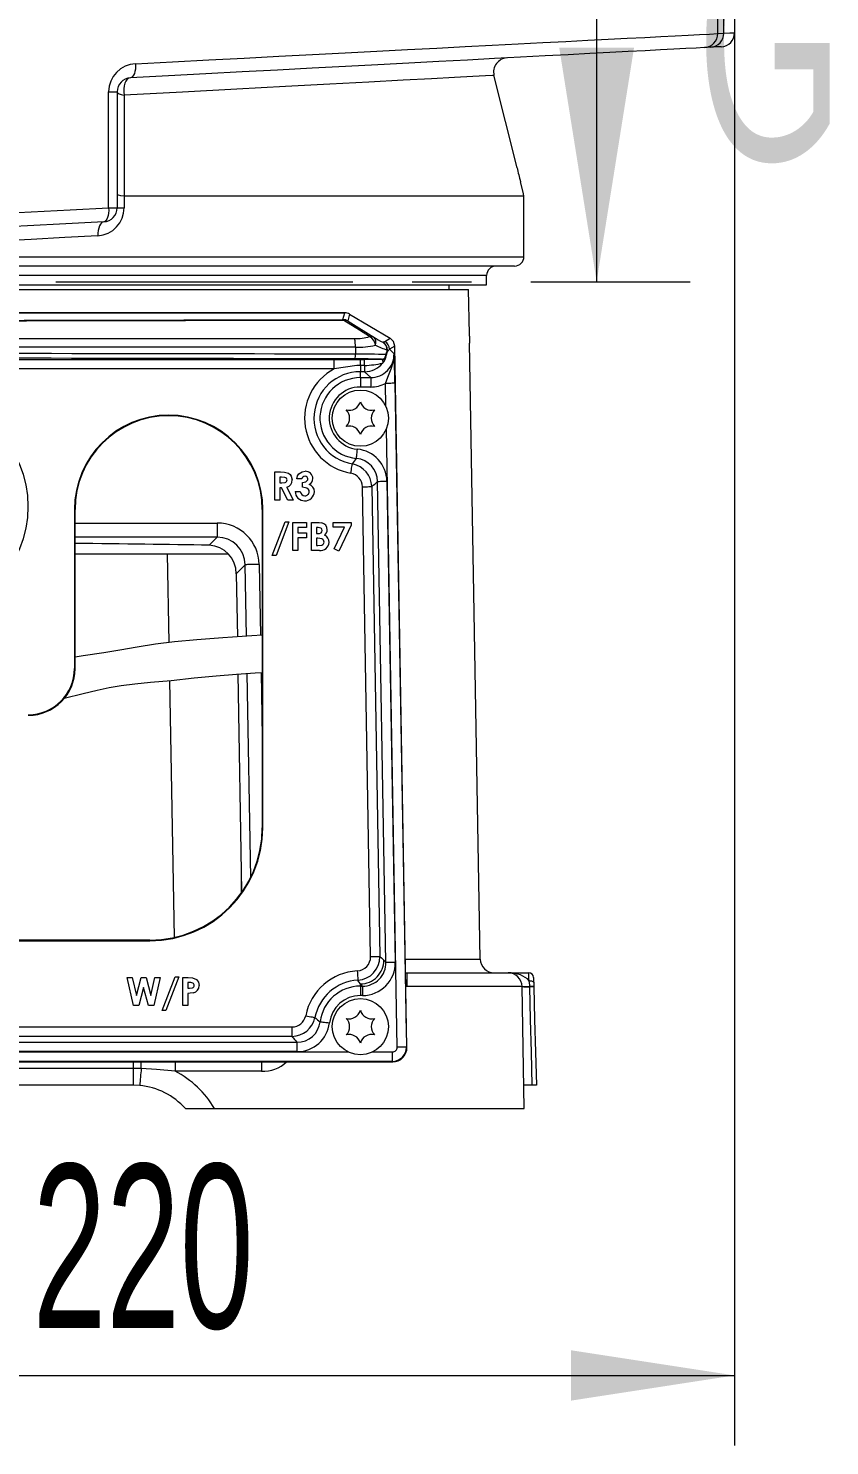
# Model space of a CAD drawing. Header units: millimetres. Extents: x 26 to 585, y 36 to 406.
# Drawn here: x 311.51 to 328.65, y 251.24 to 281.52 of the extents above; entities that cross this region are included whole.
import ezdxf

# ---------------------------------------------------------------- set-up
doc = ezdxf.new("R2010")
doc.units = ezdxf.units.MM
doc.linetypes.add('CENTER', pattern=[10.16, 6.35, -1.27, 1.27, -1.27])
doc.styles.add('SLDTEXTSTYLE0', font='TXT', dxfattribs={"width": 0.605})
doc.dimstyles.new('SLDDIMSTYLE0', dxfattribs={"dimtxt": 3.5, "dimasz": 3.5, "dimexe": 0, "dimexo": 0.0625, "dimgap": 0.875, "dimtad": 1, "dimtoh": 1, "dimlfac": 10, "dimrnd": 1e-09, "dimzin": 12, "dimdsep": 46, "dimtxsty": 'SLDTEXTSTYLE0', "dimsah": 1, "dimcen": 0.09, "dimadec": 0, "dimazin": 0, "dimtfac": 1, "dimtdec": 3, "dimtofl": 0, "dimtmove": 0, "dimatfit": 3, "dimfxl": 1, "dimfrac": 2, "dimtolj": 1, "dimtzin": 12, "dimarcsym": 0})

# ---------------------------------------------------------------- blocks, each defined once
blk = doc.blocks.new('*D38')
at = {"color": 7, "linetype": 'Continuous', "lineweight": 0, "transparency": 16777216}
for p, q in [((326.611, 281.431), (326.611, 251.245)), ((304.611, 256.864), (304.611, 251.245)), ((304.611, 252.745), (326.611, 252.745))]:
    blk.add_line(p, q, dxfattribs=at)
for points in [[(304.611, 252.745), (308.111, 252.206), (308.111, 253.283)], [(326.611, 252.745), (323.111, 253.283), (323.111, 252.206)]]:
    blk.add_solid(points, dxfattribs=at)
at = {"color": 7, "linetype": 'Continuous', "lineweight": 0, "transparency": 16777216, "insert": (311.604, 257.256), "char_height": 3.5, "attachment_point": 1, "style": 'SLDTEXTSTYLE0'}
blk.add_mtext('220', dxfattribs=at)

msp = doc.modelspace()

# ---------------------------------------------------------------- linework, layer by layer
at = {"color": 7, "linetype": 'Continuous', "lineweight": 15}
for p, q in [((326.250333, 281.41231), (326.250333, 285.146264)), ((326.381481, 281.419183), (326.381481, 285.146264)), ((326.610989, 285.146264), (326.610989, 281.430953)), ((326.250333, 281.41231), (326.381481, 281.419183)), ((326.102099, 281.119595), (325.970953, 281.112721)), ((321.960989, 278.546264), (321.467333, 280.520889)), ((313.2285, 277.692142), (313.2285, 280.169792)), ((313.2285, 280.169792), (313.410989, 280.169792)), ((313.410989, 280.169792), (313.410989, 277.692142)), ((313.2285, 277.692142), (313.410989, 277.692142)), ((313.410989, 277.692142), (313.557618, 277.692142)), ((313.557618, 277.946454), (313.557618, 277.692142)), ((313.562123, 277.946264), (313.557618, 277.946454)), ((313.562123, 277.946264), (322.108417, 277.946264)), ((322.108417, 276.646265), (322.108417, 277.946264)), ((304.618712, 276.646265), (322.108417, 276.646265)), ((321.908388, 276.446264), (304.610989, 276.446264)), ((321.310989, 276.046264), (321.310989, 276.246264)), ((296.69027, 275.946265), (320.924263, 275.946265)), ((304.610989, 276.046264), (321.310989, 276.046264)), ((320.510989, 275.946265), (320.510989, 276.046264)), ((318.27682, 275.446264), (290.945158, 275.446264)), ((290.945167, 275.446264), (318.276811, 275.446264)), ((318.237167, 275.301797), (318.27682, 275.446264)), ((318.378905, 275.418244), (318.339252, 275.273777)), ((318.350307, 275.266513), (318.898455, 274.925361)), ((318.378905, 275.418244), (319.246272, 274.903295)), ((318.378913, 275.418239), (319.246257, 274.903304)), ((318.504641, 274.711495), (290.717337, 274.711495)), ((290.734707, 274.89691), (318.487271, 274.89691)), ((318.504641, 274.711495), (318.507269, 274.562525)), ((319.133174, 274.837599), (319.246272, 274.903295)), ((319.18659, 274.649944), (319.187584, 274.649597)), ((319.344126, 274.734836), (319.231028, 274.66914)), ((319.231028, 274.66914), (319.331343, 274.570561)), ((319.605663, 259.751453), (319.344126, 274.734836)), ((319.600334, 260.056736), (319.344126, 274.73482)), ((321.174652, 261.641028), (320.945027, 274.796265)), ((291.171218, 274.449695), (318.050761, 274.449695)), ((318.050761, 274.249724), (318.050761, 274.449695)), ((318.610989, 274.449252), (318.701706, 274.449252)), ((318.610989, 274.319355), (318.610989, 274.449252)), ((318.701706, 274.319355), (318.701706, 274.449252)), ((319.06878, 274.447795), (319.062256, 274.454207)), ((319.18425, 274.612028), (319.155276, 274.517561)), ((319.155276, 274.517561), (319.161802, 274.511149)), ((319.157373, 274.555779), (319.18446, 274.631099)), ((318.050761, 274.249724), (291.171218, 274.249724)), ((318.701706, 274.319355), (318.610989, 274.319355)), ((318.610989, 274.319355), (318.610989, 274.189457)), ((318.701706, 274.189457), (318.610989, 274.189457)), ((318.610989, 274.061913), (318.610989, 274.189457)), ((318.610989, 274.061913), (318.831495, 274.061913)), ((318.610989, 274.061913), (318.610989, 273.861944)), ((318.701706, 274.319355), (318.701706, 274.189457)), ((318.831495, 274.061913), (318.701706, 274.189457)), ((318.831495, 274.061913), (318.831495, 273.861944)), ((318.831495, 273.861944), (318.610989, 273.861944)), ((319.349181, 273.941703), (319.596719, 259.760242)), ((316.78056, 272.046264), (316.906041, 272.046264)), ((316.78056, 271.446265), (316.78056, 272.046264)), ((316.924911, 271.938572), (316.888252, 271.938572)), ((316.888252, 271.938572), (316.888252, 271.815495)), ((316.888252, 271.815495), (316.930199, 271.815495)), ((316.924791, 271.707802), (316.888252, 271.707802)), ((316.888252, 271.707802), (316.888252, 271.446265)), ((317.057002, 271.446265), (316.924791, 271.707802)), ((317.038252, 271.720063), (317.176714, 271.446265)), ((317.219021, 271.63088), (317.326713, 271.63088)), ((317.357483, 271.900111), (317.24979, 271.900111)), ((317.372868, 271.723188), (317.372868, 271.823188)), ((318.828509, 261.692341), (318.653288, 271.730774)), ((318.853225, 271.734264), (319.028448, 261.695831)), ((319.158197, 261.570562), (318.978842, 271.845811)), ((319.178782, 271.849301), (319.358136, 261.574051)), ((316.888252, 271.446265), (316.78056, 271.446265)), ((317.176714, 271.446265), (317.057002, 271.446265)), ((312.497025, 271.246264), (312.497025, 267.846264)), ((312.509213, 271.246264), (312.497025, 271.246264)), ((312.509213, 267.846264), (312.509213, 271.246264)), ((316.512765, 271.246264), (316.524953, 271.246264)), ((316.512765, 271.246264), (316.512765, 264.446264)), ((316.524953, 264.446264), (316.524953, 271.246264)), ((315.548594, 270.955037), (315.548594, 270.655083)), ((316.726713, 270.261649), (317.002795, 270.984726)), ((317.084406, 270.984726), (316.808324, 270.261649)), ((317.002795, 270.984726), (317.084406, 270.984726)), ((317.165176, 270.369341), (317.165176, 270.969341)), ((317.165176, 270.969341), (317.457483, 270.969341)), ((317.272868, 270.861649), (317.272868, 270.746264)), ((317.457483, 270.861649), (317.272868, 270.861649)), ((317.272868, 270.746264), (317.457483, 270.746264)), ((317.457483, 270.969341), (317.457483, 270.861649)), ((317.457483, 270.746264), (317.457483, 270.638572)), ((317.565175, 270.369341), (317.565175, 270.969341)), ((317.565175, 270.969341), (317.661329, 270.969341)), ((317.706642, 270.861649), (317.672867, 270.861649)), ((317.672867, 270.861649), (317.672867, 270.730879)), ((317.672867, 270.730879), (317.701473, 270.730879)), ((318.026713, 270.969341), (318.411328, 270.969341)), ((318.026713, 270.869341), (318.026713, 270.969341)), ((318.272387, 270.869341), (318.026713, 270.869341)), ((318.051233, 270.402034), (318.272387, 270.869341)), ((318.411328, 270.913452), (318.146666, 270.353957)), ((318.411328, 270.969341), (318.411328, 270.913452)), ((315.379478, 270.48299), (315.548594, 270.655083)), ((317.457483, 270.638572), (317.272868, 270.638572)), ((317.272868, 270.638572), (317.272868, 270.369341)), ((317.69859, 270.63088), (317.672867, 270.63088)), ((317.672867, 270.63088), (317.672867, 270.477034)), ((317.672867, 270.477034), (317.703878, 270.477034)), ((318.146666, 270.353957), (318.051233, 270.402034)), ((312.509213, 270.296265), (315.792082, 270.296265)), ((314.522925, 268.405969), (314.489929, 270.296265)), ((316.808324, 270.261649), (316.726713, 270.261649)), ((317.272868, 270.369341), (317.165176, 270.369341)), ((317.733925, 270.369341), (317.565175, 270.369341)), ((316.148411, 270.065645), (315.958325, 269.872211)), ((315.958325, 269.872211), (315.980757, 268.52523)), ((312.497025, 267.846264), (312.509213, 267.846264)), ((315.99398, 267.731205), (316.071288, 263.089056)), ((314.632962, 262.101894), (314.537128, 267.592278)), ((316.512765, 264.446264), (316.524953, 264.446264)), ((316.064872, 263.474333), (316.059084, 263.041468)), ((314.110989, 262.044488), (299.910989, 262.044488)), ((299.910989, 262.0323), (314.110989, 262.0323)), ((314.110989, 262.0323), (314.110989, 262.044488)), ((319.110837, 261.617103), (319.158197, 261.570562)), ((319.577824, 261.346264), (319.61099, 261.346264)), ((319.61099, 261.0515), (319.61099, 261.346264)), ((319.61099, 261.346264), (321.767305, 261.346264)), ((321.767305, 261.346264), (322.213573, 261.346264)), ((313.622868, 261.246264), (313.734045, 261.246264)), ((313.76193, 260.646264), (313.622868, 261.246264)), ((313.734045, 261.246264), (313.822868, 260.863211)), ((313.822868, 260.863211), (313.924671, 261.246264)), ((313.976714, 261.034125), (313.873589, 260.646264)), ((313.924671, 261.246264), (314.029358, 261.246264)), ((314.079238, 260.646264), (313.976714, 261.034125)), ((314.029358, 261.246264), (314.13056, 260.863211)), ((314.13056, 260.863211), (314.219142, 261.246264)), ((314.33056, 261.246264), (314.191738, 260.646264)), ((314.219142, 261.246264), (314.33056, 261.246264)), ((314.372868, 260.538572), (314.648949, 261.261649)), ((314.73056, 261.261649), (314.454479, 260.538572)), ((314.648949, 261.261649), (314.73056, 261.261649)), ((314.811329, 261.246264), (314.931521, 261.246264)), ((314.811329, 260.646264), (314.811329, 261.246264)), ((314.952916, 261.138572), (314.919022, 261.138572)), ((314.919022, 261.138572), (314.919022, 261.015495)), ((314.919022, 261.015495), (314.957122, 261.015495)), ((318.610989, 261.061913), (318.610989, 261.108454)), ((318.65835, 261.061913), (318.610989, 261.108454)), ((318.610989, 261.061913), (318.65835, 261.061913)), ((318.610989, 261.061913), (318.610989, 260.861943)), ((318.65835, 261.061913), (318.65835, 260.861943)), ((322.06726, 261.0515), (319.61099, 261.0515)), ((322.112735, 258.446264), (322.06726, 261.0515)), ((322.234949, 261.049261), (322.234847, 261.053341)), ((322.318669, 261.052953), (322.318774, 261.049014)), ((314.919022, 260.907803), (314.919022, 260.646264)), ((318.65835, 260.861943), (318.610989, 260.861943)), ((313.873589, 260.646264), (313.76193, 260.646264)), ((314.191738, 260.646264), (314.079238, 260.646264)), ((314.454479, 260.538572), (314.372868, 260.538572)), ((314.919022, 260.646264), (314.811329, 260.646264)), ((292.075052, 260.189426), (317.146926, 260.189426)), ((317.146926, 260.189426), (317.146926, 259.989457)), ((291.966487, 259.861913), (317.255492, 259.861913)), ((317.146926, 259.989457), (292.075052, 259.989457)), ((317.255492, 259.861913), (317.255492, 259.661943)), ((317.255492, 259.661943), (291.966487, 259.661943)), ((319.296811, 259.455053), (319.296811, 259.655022)), ((319.596719, 259.760242), (319.605663, 259.751453)), ((289.916225, 259.446264), (319.305753, 259.446264)), ((319.296811, 259.455053), (289.925168, 259.455053)), ((319.000425, 259.446264), (290.221553, 259.446264)), ((313.751926, 259.303407), (295.470052, 259.303407)), ((313.751926, 259.446264), (313.751926, 259.303407)), ((313.924959, 259.300914), (313.751926, 259.303407)), ((313.751926, 259.303407), (313.751926, 258.946264)), ((314.648492, 259.446264), (314.648492, 259.242774)), ((316.495794, 259.242774), (314.648492, 259.242774)), ((316.495794, 259.446264), (316.495794, 259.242774)), ((319.305753, 259.446264), (319.296811, 259.455053)), ((313.751926, 258.946264), (295.470052, 258.946264)), ((313.891894, 258.93972), (313.751926, 258.946264)), ((313.891894, 258.93972), (313.751926, 258.946264)), ((322.283896, 258.946264), (322.104008, 258.946264)), ((322.373835, 258.946264), (322.283896, 258.946264)), ((314.86996, 258.446264), (315.488986, 258.446264)), ((315.488986, 258.446264), (319.61099, 258.446264)), ((319.61099, 258.446264), (322.112735, 258.446264))]:
    msp.add_line(p, q, dxfattribs=at)
at = {"color": 7, "linetype": 'Continuous', "lineweight": 0}
msp.add_line((323.662506, 283.711469), (323.662506, 276.111469), dxfattribs=at)
at = {"color": 8, "linetype": 'Continuous', "lineweight": 15}
for p, q in [((321.310989, 276.246264), (304.610989, 276.246264)), ((319.157884, 273.443055), (319.149241, 273.938213)), ((319.39678, 259.756752), (319.166165, 272.96871)), ((312.509213, 270.955037), (315.548594, 270.955037)), ((315.548594, 270.655083), (312.509213, 270.655083)), ((316.175054, 268.539283), (316.148411, 270.065645)), ((316.44832, 270.070879), (316.474699, 268.559609)), ((316.265041, 263.383915), (316.18893, 267.744366)), ((316.488594, 267.76357), (316.512765, 266.378828)), ((319.572679, 261.641028), (321.174652, 261.641028)), ((319.61099, 261.0515), (319.58297, 261.0515)), ((290.869943, 259.655022), (318.352035, 259.655022)), ((318.869943, 259.655022), (319.296811, 259.655022))]:
    msp.add_line(p, q, dxfattribs=at)
at = {"color": 7, "linetype": 'CENTER', "lineweight": 0}
msp.add_line((281.618396, 276.111469), (325.662506, 276.111469), dxfattribs=at)
at = {"color": 7, "linetype": 'Continuous', "lineweight": 15, "flags": 128}
for points in [[(313.80496, 280.768971), (314.595503, 280.809835), (315.37013, 280.849878), (316.127603, 280.889035), (316.866716, 280.927242), (317.58629, 280.964438), (318.285178, 281.000566), (318.962268, 281.035567), (319.616476, 281.069385), (320.246763, 281.101967), (320.852122, 281.133259), (321.43159, 281.163214), (321.984241, 281.191782), (322.509194, 281.218919), (323.005614, 281.24458), (323.472708, 281.268726), (323.909732, 281.291317), (324.31599, 281.312318), (324.690831, 281.331695), (325.033661, 281.349417), (325.343933, 281.365455), (325.621151, 281.379786), (325.864874, 281.392384), (326.074713, 281.403232), (326.250333, 281.41231)], [(326.381481, 281.419183), (326.50883, 281.425714), (326.585426, 281.429643), (326.610989, 281.430953)], [(325.970953, 281.112721), (325.789427, 281.103208), (325.571167, 281.09177), (325.316549, 281.078426), (325.026017, 281.0632), (324.700073, 281.046117), (324.339286, 281.027209), (323.94428, 281.006508), (323.515741, 280.984049), (323.054413, 280.959872), (322.561096, 280.934019), (322.03665, 280.906534), (321.481979, 280.877464), (320.898052, 280.846862), (320.28588, 280.81478), (319.646524, 280.781271), (318.981098, 280.746398), (318.290753, 280.71022), (317.576689, 280.672797), (316.840146, 280.634195), (316.082402, 280.594484), (315.304773, 280.553731), (314.508607, 280.512006), (313.695288, 280.469381)], [(326.32669, 281.131365), (326.301675, 281.130054), (326.226719, 281.126126), (326.102099, 281.119595)], [(313.80496, 280.768971), (313.805111, 280.711313), (313.800572, 280.655811), (313.791511, 280.604536), (313.778268, 280.559408), (313.761337, 280.52211), (313.741352, 280.494038), (313.719057, 280.47624), (313.695288, 280.469381)], [(313.695288, 280.469381), (313.660071, 280.460063), (313.627386, 280.43631), (313.59886, 280.399297), (313.575911, 280.350869), (313.559681, 280.293436), (313.550977, 280.229851), (313.550232, 280.163279), (313.557483, 280.097031)], [(313.410989, 280.169792), (313.413489, 280.158881), (313.42095, 280.148151), (313.433245, 280.137781), (313.450172, 280.127946), (313.471445, 280.118809), (313.496712, 280.110521), (313.525552, 280.103221), (313.557483, 280.097031)], [(313.557483, 280.097031), (313.559504, 279.17634), (313.562123, 277.946264)], [(313.410989, 277.983195), (313.410996, 277.982903), (313.430208, 277.968141), (313.480846, 277.955773), (313.557618, 277.946454)], [(322.108417, 277.946264), (322.088689, 278.025166), (322.033406, 278.246264)], [(304.610989, 277.246676), (305.496215, 277.292436), (306.380007, 277.338123), (307.260934, 277.383659), (308.137568, 277.428977), (309.008491, 277.473996), (309.87229, 277.518649), (310.727568, 277.562861), (311.572939, 277.606561), (312.407034, 277.649678), (313.2285, 277.692142)], [(313.2285, 277.692142), (313.228861, 277.634437), (313.224809, 277.578891), (313.216496, 277.527585), (313.204233, 277.482439), (313.18848, 277.445144), (313.169826, 277.417096), (313.148969, 277.399344), (313.12669, 277.392554)], [(313.12669, 277.392554), (312.314956, 277.350012), (311.490726, 277.306815), (310.655336, 277.263036), (309.810148, 277.218741), (308.956533, 277.174004), (308.09588, 277.1289), (307.229588, 277.083499), (306.359064, 277.037878), (305.485725, 276.992107), (304.610989, 276.946264)], [(313.12669, 277.392554), (313.09944, 277.385535), (313.073788, 277.367628), (313.050689, 277.339501), (313.031003, 277.302197), (313.015463, 277.257108), (313.004646, 277.205909), (312.998956, 277.150508), (312.998603, 277.092964)], [(312.998603, 277.092964), (312.292893, 277.055346), (311.571352, 277.016883), (310.835466, 276.977656), (310.086753, 276.937745), (309.326754, 276.897232), (308.557037, 276.856201), (307.779189, 276.814737), (306.99481, 276.772925), (306.205519, 276.730851), (305.412942, 276.688602), (304.618712, 276.646265)], [(320.94172, 274.946264), (320.940956, 274.989981), (320.924263, 275.946265)], [(318.258568, 275.279973), (314.871223, 275.272457), (311.470541, 275.267074), (308.043019, 275.263823), (304.610989, 275.262738), (303.239715, 275.262911), (300.498029, 275.264295), (297.757496, 275.267067), (294.355986, 275.272446), (290.96341, 275.279973)], [(290.984811, 275.301797), (294.366863, 275.294287), (297.762221, 275.288909), (301.184356, 275.285661), (304.610989, 275.284576), (308.019747, 275.285649), (311.424078, 275.288864), (314.837334, 275.294254), (318.237167, 275.301797)], [(318.258568, 275.279973), (318.245304, 275.295674), (318.237167, 275.301797)], [(318.807038, 274.938827), (318.589381, 275.074204), (318.258568, 275.279973)], [(318.339252, 275.273777), (318.342065, 275.271735), (318.350307, 275.266513)], [(318.050761, 274.449695), (318.539963, 274.449267), (318.610989, 274.449252)], [(319.086666, 274.370466), (319.086882, 274.370762), (319.086925, 274.370822), (319.087065, 274.371017), (319.087417, 274.371515), (319.088081, 274.372501), (319.089372, 274.374595), (319.095289, 274.393893), (319.089738, 274.427807), (319.06878, 274.447795)], [(319.149241, 273.938213), (319.196471, 274.068711), (319.271675, 274.252425), (319.316425, 274.405474), (319.328394, 274.486452), (319.331374, 274.569189), (319.331343, 274.570561)], [(318.610989, 274.319355), (318.535327, 274.318009), (318.050761, 274.249724)], [(319.349181, 273.941703), (319.344751, 273.941625), (319.332971, 273.941419), (319.314288, 273.941095), (319.289402, 273.940659), (319.259248, 273.940133), (319.22496, 273.939534), (319.187825, 273.938886), (319.149241, 273.938213)], [(318.527316, 272.334669), (318.527745, 272.33908), (318.528884, 272.350804), (318.53069, 272.369404), (318.533096, 272.394177), (318.536011, 272.424194), (318.539325, 272.458328), (318.542915, 272.495293), (318.546646, 272.533702)], [(318.40513, 272.020995), (318.411787, 272.059006), (318.418196, 272.095589), (318.424112, 272.129368), (318.429316, 272.159075), (318.43361, 272.183592), (318.436835, 272.201998), (318.438867, 272.213601), (318.439632, 272.217966)], [(316.906041, 272.046264), (316.991246, 272.042295), (317.072761, 272.019222), (317.106104, 271.992821), (317.130797, 271.958166), (317.14979, 271.875831)], [(317.042099, 271.877273), (317.039107, 271.895627), (317.029895, 271.911777), (317.015949, 271.924109), (316.999049, 271.93195), (316.924911, 271.938572)], [(317.24979, 271.900111), (317.26711, 271.96324), (317.295825, 272.005879)], [(317.295825, 272.005879), (317.364365, 272.051231), (317.428397, 272.061648)], [(316.930199, 271.815495), (317.002448, 271.823213), (317.019125, 271.830446), (317.032437, 271.842732), (317.040016, 271.859212), (317.042099, 271.877273)], [(317.372868, 271.823188), (317.446669, 271.838612), (317.475881, 271.862301), (317.484968, 271.878878), (317.488252, 271.897466)], [(317.519022, 271.626192), (317.515311, 271.650211), (317.504278, 271.671855), (317.467423, 271.703219), (317.372868, 271.723188)], [(318.653288, 271.730774), (318.691871, 271.731448), (318.729005, 271.732096), (318.763294, 271.732693), (318.793448, 271.733221), (318.818334, 271.733654), (318.837017, 271.733981), (318.848795, 271.734186), (318.853225, 271.734264)], [(318.978842, 271.845811), (318.983272, 271.845888), (318.995052, 271.846094), (319.013735, 271.84642), (319.038621, 271.846854), (319.068775, 271.84738), (319.103063, 271.847979), (319.140198, 271.848627), (319.178782, 271.849301)], [(317.661329, 270.969341), (317.730228, 270.966989), (317.783686, 270.958644)], [(317.701473, 270.730879), (317.738036, 270.73421), (317.771698, 270.748326), (317.790118, 270.770303), (317.795945, 270.798428)], [(317.795945, 270.798428), (317.788518, 270.828112), (317.778983, 270.84023), (317.766537, 270.84936), (317.706642, 270.861649)], [(317.834406, 270.547225), (317.83146, 270.569461), (317.821859, 270.589703), (317.806291, 270.605853), (317.786977, 270.617281), (317.69859, 270.63088)], [(317.703878, 270.477034), (317.787067, 270.485855), (317.806309, 270.494098), (317.821967, 270.50795), (317.831559, 270.526502), (317.834406, 270.547225)], [(316.44832, 270.070879), (316.390444, 270.069869), (316.334743, 270.068897), (316.28331, 270.067999), (316.238079, 270.06721), (316.200749, 270.066558), (316.172725, 270.066068), (316.155057, 270.065761), (316.148411, 270.065645)], [(316.512765, 268.562087), (316.288901, 268.547517), (315.672892, 268.502963), (315.110984, 268.462789), (314.635183, 268.42003), (314.229623, 268.36923), (313.838489, 268.304885), (313.464109, 268.23829), (313.122856, 268.183345), (312.682006, 268.121798), (312.509213, 268.092336)], [(312.257927, 267.206459), (312.280169, 267.21175), (312.683269, 267.312098), (312.986182, 267.387779), (313.236213, 267.442687), (313.496601, 267.487581), (313.788052, 267.523568), (314.124571, 267.554576), (314.566128, 267.594928), (315.054421, 267.645218), (315.527233, 267.692679), (315.964398, 267.729208), (316.361572, 267.756021), (316.512765, 267.765006)], [(318.828509, 261.692341), (318.867092, 261.693014), (318.904226, 261.693662), (318.938515, 261.694261), (318.968669, 261.694787), (318.993556, 261.695222), (319.012239, 261.695548), (319.024017, 261.695753), (319.028448, 261.695831)], [(319.028448, 261.695831), (319.061562, 261.664708), (319.110837, 261.617103)], [(318.545151, 261.387609), (318.547281, 261.349077), (318.54933, 261.311994), (318.551222, 261.277753), (318.552887, 261.24764), (318.55426, 261.222788), (318.55529, 261.20413), (318.555941, 261.192368), (318.556186, 261.187944)], [(319.158197, 261.570562), (319.162629, 261.570639), (319.174407, 261.570845), (319.19309, 261.571171), (319.217976, 261.571605), (319.24813, 261.572131), (319.282418, 261.57273), (319.319553, 261.573378), (319.358136, 261.574051)], [(322.216511, 261.178012), (322.21568, 261.225587), (322.214957, 261.266976), (322.214369, 261.300748), (322.213932, 261.32574), (322.213664, 261.341089), (322.213573, 261.346264)], [(314.931521, 261.246264), (315.024461, 261.240567), (315.109766, 261.206177), (315.152362, 261.147489), (315.165175, 261.075832)], [(315.029238, 261.126673), (314.987161, 261.137152), (314.952916, 261.138572)], [(314.957122, 261.015495), (315.023373, 261.023023), (315.037746, 261.031556), (315.048885, 261.044011), (315.055497, 261.059352), (315.057483, 261.075952)], [(318.610989, 261.108454), (318.578581, 261.156344), (318.556186, 261.187944)], [(322.234847, 261.053341), (322.232898, 261.084968), (322.216511, 261.178012)], [(322.216511, 261.178012), (322.235874, 261.177589), (322.254503, 261.17552), (322.271693, 261.171882), (322.286794, 261.166812), (322.299234, 261.160504), (322.308539, 261.153196), (322.314361, 261.145164), (322.316476, 261.136714)], [(322.283896, 258.946264), (322.267536, 259.649126), (322.251218, 260.350224), (322.234949, 261.049261)], [(322.313539, 261.248882), (322.31363, 261.245431), (322.313898, 261.235199), (322.314333, 261.218538), (322.314923, 261.196023), (322.315646, 261.168431), (322.316476, 261.136714)], [(322.316476, 261.136714), (322.318183, 261.071513), (322.318669, 261.052953)], [(322.318774, 261.049014), (322.337075, 260.350058), (322.355432, 259.649042), (322.373835, 258.946264)], [(315.041257, 260.916937), (314.973055, 260.908907), (314.919022, 260.907803)], [(317.441044, 260.430496), (317.478884, 260.42292), (317.515301, 260.415629), (317.548927, 260.408897), (317.578498, 260.402977), (317.602905, 260.39809), (317.621227, 260.394422), (317.632777, 260.39211), (317.637122, 260.39124)], [(317.751727, 260.301222), (317.756126, 260.300685), (317.767819, 260.299257), (317.786366, 260.296991), (317.811074, 260.293973), (317.841009, 260.290316), (317.875051, 260.286158), (317.911916, 260.281655), (317.950221, 260.276976)], [(319.596719, 259.760242), (319.592289, 259.760165), (319.580509, 259.759959), (319.561826, 259.759633), (319.53694, 259.759199), (319.506786, 259.758672), (319.472498, 259.758074), (319.435363, 259.757425), (319.39678, 259.756752)], [(314.648492, 259.242774), (314.250497, 259.28328), (313.924959, 259.300914)]]:
    msp.add_lwpolyline(points, dxfattribs=at)
at = {"color": 8, "linetype": 'Continuous', "lineweight": 15, "flags": 128}
msp.add_lwpolyline([(321.456594, 280.518203), (321.435243, 280.517065), (321.28926, 280.509281), (321.017263, 280.494777), (320.624185, 280.473817), (320.128558, 280.447389), (319.524758, 280.415192), (318.794548, 280.376256), (317.9596, 280.331736), (317.012254, 280.281226), (315.970698, 280.225692), (314.805413, 280.163563), (313.557483, 280.097031)], dxfattribs=at)
at = {"color": 7, "linetype": 'Continuous', "lineweight": 15}
for centre in [(318.610989, 273.196264), (318.610989, 260.196264)]:
    msp.add_circle(centre, 0.6, dxfattribs=at)
for centre, radius, start, end in [((325.953084, 281.409447), 0.297263, 273.446259, 0.5519395), ((326.084231, 281.416321), 0.297264, 273.4461096, 0.5514997), ((326.310989, 281.430954), 0.3, 273, 0), ((313.832023, 280.166044), 0.603534, 92.5700284, 179.6441628), ((321.758897, 280.591565), 0.3, 93, 193.5246863), ((313.710989, 280.169793), 0.3, 92.9999161, 180.0001664), ((340.337998, 282.82352), 18.868211, 193.1023426, 194.0395092), ((312.961606, 277.687842), 0.596027, 273.5587707, 0.4133025), ((313.110989, 277.692142), 0.3, 273, 0), ((321.908406, 276.646275), 0.20001, 269.9947632, 359.9971265), ((321.510989, 276.246264), 0.2, 90, 180), ((318.237149, 275.101762), 0.200035, 59.3080429, 89.994978), ((318.286464, 275.150742), 0.132207, 61.124831, 102.1810692), ((318.276812, 275.246264), 0.2, 59.3027427, 90), ((337.138101, 275.228259), 16.198835, 180.9974731, 181.5281569), ((318.507381, 275.984144), 1.08742, 268.9403636, 285.9958183), ((317.778617, 274.737), 0.726471, 357.9880422, 12.7160193), ((318.524212, 276.612273), 1.900879, 269.4100977, 282.3529363), ((318.834734, 274.809812), 0.131955, 61.1248106, 102.115832), ((318.687249, 274.72444), 0.245583, 7.2430097, 60.8056345), ((318.799001, 274.818321), 0.146112, 334.4933667, 47.1041745), ((320.475437, 277.535249), 3.049325, 238.8582162, 242.9747266), ((320.685563, 278.647441), 4.269297, 245.7321876, 249.4450548), ((318.987747, 274.64827), 0.19885, 0.4823458, 59.0969563), ((318.98755, 274.646989), 0.200051, 0.7470033, 59.2368512), ((319.031024, 274.665612), 0.200035, 1.0104682, 59.292377), ((319.000712, 274.647245), 0.186886, 349.1381453, 0.7209778), ((319.109737, 274.649085), 0.076858, 346.4661935, 0.6406496), ((319.144157, 274.731329), 0.2, 1, 59.3027427), ((318.3095, 274.539053), 0.199156, 337.4072752, 6.7686257), ((318.574063, 260.550548), 13.912227, 87.989024, 90.3323132), ((318.640251, 256.048956), 18.514046, 88.3994448, 90.4115487), ((318.730204, 235.397404), 39.051859, 89.5032458, 90.0418122), ((318.511208, 277.229434), 2.916308, 273.7453155, 281.3805116), ((319.059078, 274.552506), 0.09835, 271.851948, 1.9075032), ((319.06222, 274.554226), 0.100019, 270.020525, 338.4949386), ((319.068744, 274.547817), 0.100021, 270.0205563, 338.4940532), ((318.7744, 274.627646), 0.404539, 320.5252612, 343.2631971), ((319.092954, 274.540147), 0.066289, 340.0795024, 13.6405194), ((319.120033, 274.622272), 0.065029, 350.9365048, 7.8010514), ((289.08327, 273.397863), 30.270796, 1.0294198, 2.2202077), ((318.610989, 273.196264), 1.193162, 118.0039855, 260.0649169), ((318.610989, 273.196264), 0.993192, 90, 260.0649169), ((318.610989, 273.196264), 0.865649, 90, 264.4532007), ((318.610989, 273.196264), 0.665679, 90, 264.4532007), ((309.210989, 271.306264), 2.3, 270, 90), ((318.370164, 273.613384), 0.250003, 255.573781, 344.426409), ((318.851814, 273.613384), 0.250003, 195.5736152, 284.4261948), ((314.510989, 271.246264), 2.013964, 0, 180), ((314.510989, 271.246264), 2.001776, 0, 180), ((318.129345, 273.196264), 0.25, 315.5729053, 44.4270947), ((319.092633, 273.196264), 0.249999, 135.5728671, 224.4271329), ((318.370167, 272.779147), 0.250001, 15.5732966, 104.4269359), ((318.851808, 272.779153), 0.249995, 75.5719158, 164.4278517), ((318.479016, 271.837106), 0.699871, 0.9983867, 84.4547765), ((316.660814, 273.645768), 2.280967, 321.2470716, 324.9144046), ((318.353321, 271.725491), 0.499981, 1.005372, 80.0593908), ((318.479087, 271.837171), 0.49983, 0.9904242, 84.4628447), ((317.428534, 271.880162), 0.073799, 90.6665172, 164.3170902), ((317.431627, 271.897469), 0.056625, 359.9970982, 94.000796), ((317.435117, 271.900926), 0.160863, 1.2080332, 92.394268), ((318.353387, 271.725546), 0.299946, 0.9987365, 80.0664923), ((316.99622, 271.867978), 0.153771, 285.8632393, 2.9273348), ((317.414814, 271.62668), 0.195838, 178.7711318, 271.1254686), ((317.422815, 271.634735), 0.096179, 182.2974232, 271.0333106), ((317.429407, 271.627913), 0.197327, 266.8781991, 359.1860259), ((317.429964, 271.627474), 0.089067, 266.515105, 359.1752097), ((317.457543, 271.904206), 0.138401, 294.8271941, 0.045967), ((317.472327, 271.630322), 0.154475, 358.0663118, 73.710517), ((315.985343, 275.090382), 4.414553, 310.5146682, 312.6951807), ((317.754184, 270.81213), 0.149455, 0.2762683, 78.6152214), ((317.767283, 270.811698), 0.136359, 302.9136453, 0.4844469), ((315.344439, 269.870101), 0.61389, 0.1969724, 86.7279208), ((317.75967, 270.550082), 0.182565, 261.8930226, 357.7828755), ((317.779461, 270.546788), 0.162681, 358.6724737, 67.6292643), ((311.510989, 267.846264), 0.986036, 270, 0), ((311.510989, 267.846264), 0.998224, 270, 0), ((314.110989, 264.446264), 2.413964, 270, 0), ((314.110989, 264.446264), 2.401776, 270, 0), ((318.528613, 261.687094), 0.299942, 273.1608087, 1.0022829), ((318.528541, 261.687161), 0.499982, 273.1695694, 0.99355), ((321.474606, 261.646264), 0.3, 181, 270), ((318.610989, 260.196264), 1.193162, 93.1631523, 168.6786362), ((318.610807, 261.608556), 0.500102, 270.0208243, 0.9791952), ((321.767306, 261.046264), 0.3, 1, 90), ((322.213573, 261.246264), 0.1, 1.5, 90), ((315.002702, 261.078671), 0.054848, 357.1582587, 61.0661137), ((315.006162, 261.072075), 0.159058, 282.7469837, 1.3532793), ((318.610989, 260.196264), 0.993192, 93.1631523, 168.6786362), ((318.610989, 260.196264), 0.865649, 90, 173.0358855), ((322.157984, 262.556706), 1.505328, 266.542615, 272.9268487), ((322.171178, 262.553637), 1.505727, 266.0425593, 272.4273055), ((322.273278, 260.301661), 0.752662, 86.5425428, 92.9267937), ((322.274517, 260.254275), 0.79597, 86.8126848, 92.8494225), ((318.610989, 260.196264), 0.665679, 90, 173.0358855), ((317.146936, 260.489369), 0.299943, 269.9982039, 348.6804222), ((318.370166, 260.613383), 0.250002, 255.5733616, 344.4266172), ((318.851813, 260.613383), 0.250002, 195.5734242, 284.4265971), ((317.146879, 260.489438), 0.499981, 270.005358, 348.6732811), ((317.255571, 260.361747), 0.499834, 269.9908547, 353.0450365), ((317.25551, 260.361816), 0.699872, 269.9985065, 353.0374109), ((319.108129, 262.146075), 2.289827, 230.0282669, 233.6753366), ((318.129345, 260.196264), 0.25, 315.572957, 44.427043), ((319.092633, 260.196264), 0.25, 135.5728894, 224.4271106), ((320.582137, 262.803534), 4.440687, 219.3238603, 221.4850583), ((318.370166, 259.779146), 0.250002, 15.5734099, 104.4266113), ((318.851811, 259.779149), 0.249999, 75.5728142, 164.4271645), ((363.051312, 254.621613), 49.348702, 174.5589741, 174.9800893), ((312.78137, 259.330916), 1.143983, 358.4971929, 5.7869959), ((313.751926, 257.45499), 2, 29.7117569, 63.3664197), ((313.751926, 257.446264), 1.5, 41.8103149, 84.6458156)]:
    msp.add_arc(centre, radius, start, end, dxfattribs=at)
at = {"color": 8, "linetype": 'Continuous', "lineweight": 15}
msp.add_arc((316.534933, 259.940195), 0.698519, 266.7879502, 314.9995803, dxfattribs=at)
at = {"color": 7, "linetype": 'Continuous', "lineweight": 15}
for centre, major_axis, ratio, start_param, end_param in [((318.276803, 275.246234), (0.052947, 0.192898), 0.999836223, 6.015343006, 6.551027608), ((318.713544, 274.950014), (0.459624, -0.063908), 0.311907903, 5.713672763, 5.904180121), ((318.611459, 274.778065), (0.646554, -0.021189), 0.506383761, 5.81718399, 6.00938981), ((319.144127, 274.731311), (-0.172975, -0.100477), 0.999800327, 2.632890191, 3.650295116), ((304.610989, 272.835683), (100, 0), 0.01743761, 1.431382354, 1.710210299), ((304.610989, 272.735698), (99.9, 0), 0.017455065, 1.431382354, 1.710210299), ((318.701612, 274.689472), (0.356647, -0.350476), 0.999937957, 5.489215472, 6.368000192), ((318.831278, 274.56205), (0.356824, -0.35065), 0.999442272, 5.489215472, 7.077155143), ((318.831278, 274.56205), (-0.49943, 0.490789), 0.999690053, 2.347622818, 2.818744352), ((315.548325, 270.0549), (-0.631007, -0.642118), 0.999700681, 2.365070795, 3.918114512), ((304.610989, 270.276485), (15.997632, 0), 0.017455066, 0.832362942, 1.054443123), ((315.548325, 270.0549), (0.420797, 0.428207), 0.999401587, 5.506663449, 7.059707166), ((318.658133, 261.56205), (-0.49943, 0.490789), 0.999690053, 2.347622818, 3.935562489), ((318.658133, 261.56205), (0.356824, -0.35065), 0.999442272, 5.489215472, 7.077155143), ((321.767306, 261.046264), (0.5, 0), 0.6, 0.454661323, 1.570796327), ((319.296779, 259.755037), (0.210273, 0.213975), 0.999896716, 3.918419145, 5.506358816), ((319.296779, 259.755037), (0.071347, -0.070113), 0.999690053, 5.489215472, 7.077155143), ((319.30566, 259.74631), (0.214041, -0.210338), 0.999690053, 5.489215472, 7.077155143)]:
    msp.add_ellipse(centre, major_axis=major_axis, ratio=ratio, start_param=start_param, end_param=end_param, dxfattribs=at)
at = {"color": 7, "linetype": 'Continuous', "lineweight": 0}
msp.add_solid([(323.662506, 276.111469), (324.462506, 281.111469), (322.862506, 281.111469)], dxfattribs=at)

# ---------------------------------------------------------------- texts
at = {"color": 7, "linetype": 'Continuous', "insert": (325.80095, 283.711469), "char_height": 5, "attachment_point": 1, "style": 'SLDTEXTSTYLE0'}
msp.add_mtext('G', dxfattribs=at)

# ---------------------------------------------------------------- dimensions: what is measured, and where the dimension line sits
at = {"color": 7, "linetype": 'Continuous', "lineweight": 0}
dim = msp.add_linear_dim(base=(326.610989, 252.744615), p1=(304.610989, 256.863587), p2=(326.610989, 281.430954), dimstyle='SLDDIMSTYLE0', dxfattribs=at)
dim.commit()
dim.dimension.update_dxf_attribs({"geometry": '*D38', "text_midpoint": (315.610989, 252.744615), "dimtype": 160})

doc.saveas('drawing.dxf')
